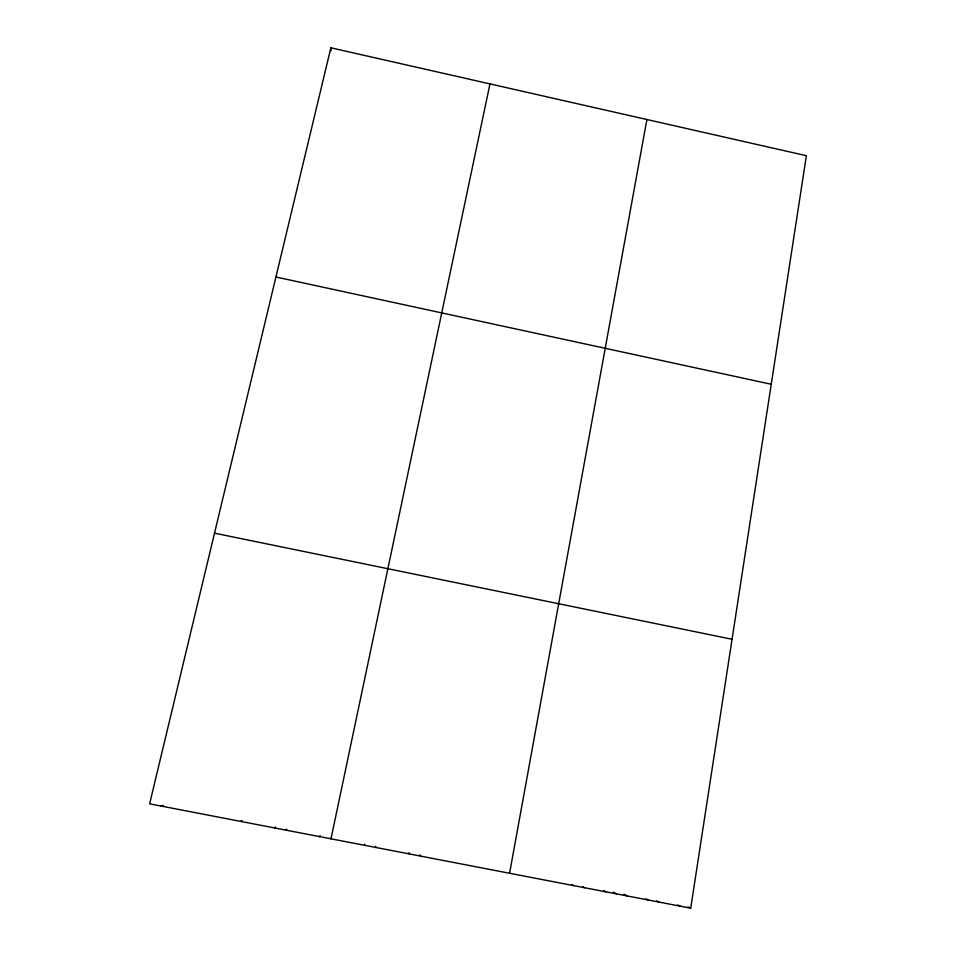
<?xml version="1.0" encoding="UTF-8"?>
<svg xmlns="http://www.w3.org/2000/svg" width="956" height="956" viewBox="0 0 956 956"><rect width="100%" height="100%" fill="white"/><g stroke="black" fill="none" stroke-linecap="round" stroke-linejoin="round"><path stroke-width="1.43" d="M690.722 908.2L806.374 155.709L330.872 47.8L149.626 803.841L690.722 908.2L688.141 906.945M509.584 873.27L646.901 119.512M489.962 83.901L331.003 838.818L331.29 837.731M319.746 836.655L320.176 835.592M285.916 830.131L286.74 829.139M274.623 827.956L275.579 826.988M240.661 821.395L242.023 820.511M161.038 806.039L163.345 805.334M214.514 533.173L732.057 639.277M275.925 277.001L771.253 384.252M677.649 904.926L680.146 906.157M656.629 900.875L658.971 902.07M646.101 898.843L648.359 900.026M623.981 894.195L627.112 895.927M613.465 892.163L616.477 893.884M603.905 890.705L605.841 891.828M582.754 886.618L584.51 887.718M572.154 884.575L573.839 885.662M419.875 854.819L420.628 856.11M408.845 852.692L409.467 853.959M375.672 846.299L375.899 847.482M364.595 844.16L364.69 845.319M330.872 47.8L330.967 50.716"/></g></svg>
